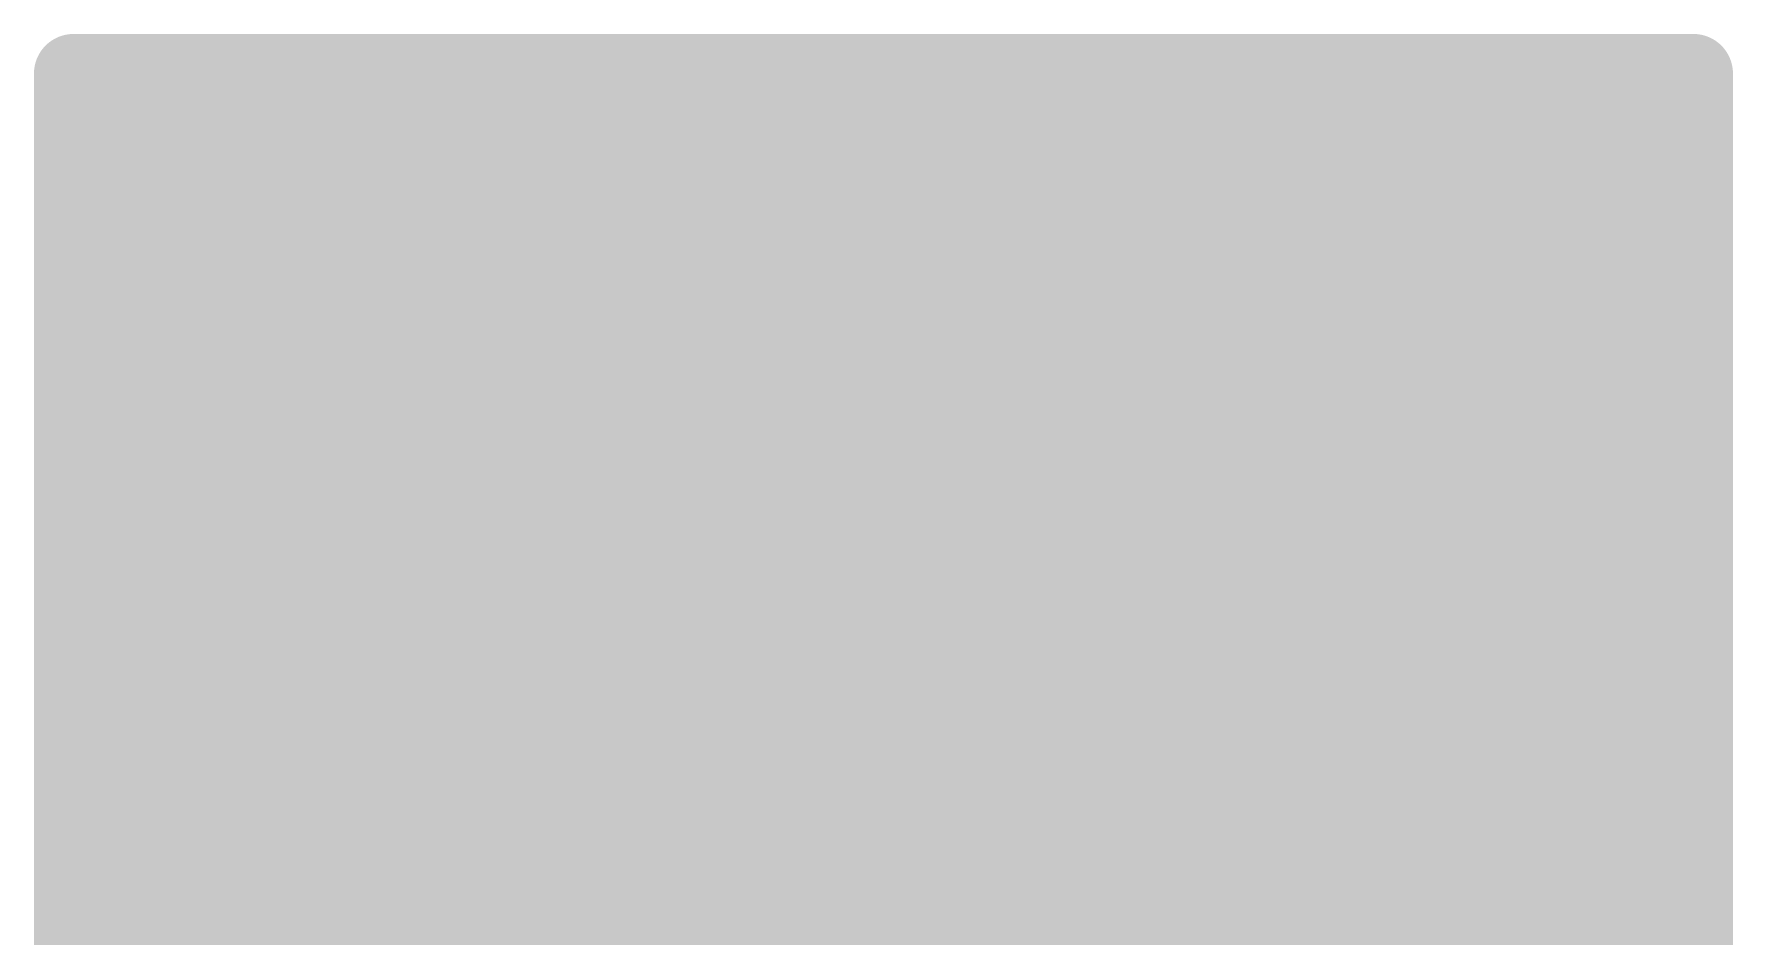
# Model space of a CAD drawing. Extents: x -4 to 157, y -7 to 87.
# Drawn here: x 60.859 to 61.405, y 29.419 to 29.708 of the extents above; entities that cross this region are included whole.
import ezdxf

# ---------------------------------------------------------------- set-up
doc = ezdxf.new("R2010")
doc.units = 0
doc.layers.add('2D_LINE_126', color=255, linetype='CONTINUOUS')

# ---------------------------------------------------------------- blocks, each defined once
blk = doc.blocks.new('SMOOTH_0$0254')
at = {"const_width": 0.0127}
blk.add_lwpolyline([(-0.00635, 0, 1), (0.00635, 0, 1)], format="xyb", close=True, dxfattribs=at)
blk = doc.blocks.new('DRAWING_207')
at = {"layer": '2D_LINE_126', "const_width": 0.0254}
for points in [[(-1.45572, 3.43136), (-1.45572, 1.87166)], [(-0.93582, 3.43136), (-1.45572, 3.43136)], [(-1.45572, 3.43014), (-1.45449, 3.43136)], [(-1.45572, 3.42875), (-1.4531, 3.43136)], [(-1.45572, 3.42736), (-1.45172, 3.43136)], [(-1.45572, 3.42597), (-1.45033, 3.43136)], [(-1.45572, 3.42458), (-1.44894, 3.43136)], [(-1.45572, 3.42319), (-1.44755, 3.43136)], [(-1.45572, 3.4218), (-1.44616, 3.43136)], [(-1.45572, 3.42041), (-1.44477, 3.43136)], [(-1.45572, 3.41902), (-1.44338, 3.43136)], [(-1.45572, 3.41763), (-1.44199, 3.43136)], [(-1.45572, 3.41624), (-1.4406, 3.43136)], [(-1.45572, 3.41485), (-1.43921, 3.43136)], [(-1.45572, 3.41346), (-1.43782, 3.43136)], [(-1.45572, 3.41207), (-1.43643, 3.43136)], [(-1.45572, 3.41068), (-1.43504, 3.43136)], [(-1.45572, 3.4093), (-1.43365, 3.43136)], [(-1.45572, 3.4079), (-1.43226, 3.43136)], [(-1.45572, 3.40652), (-1.43087, 3.43136)], [(-1.45572, 3.40513), (-1.42948, 3.43136)], [(-1.45572, 3.40374), (-1.42809, 3.43136)], [(-1.45572, 3.40235), (-1.42671, 3.43136)], [(-1.45572, 3.40096), (-1.42532, 3.43136)], [(-1.45572, 3.39957), (-1.42393, 3.43136)], [(-1.45572, 3.39818), (-1.42254, 3.43136)], [(-1.45572, 3.39679), (-1.42115, 3.43136)], [(-1.45572, 3.3954), (-1.41976, 3.43136)], [(-1.45572, 3.39401), (-1.41837, 3.43136)], [(-1.45572, 3.39262), (-1.41698, 3.43136)], [(-1.45572, 3.39123), (-1.41559, 3.43136)], [(-1.45572, 3.38984), (-1.4142, 3.43136)], [(-1.45572, 3.38845), (-1.41281, 3.43136)], [(-1.45572, 3.38706), (-1.41142, 3.43136)], [(-1.45572, 3.38567), (-1.41003, 3.43136)], [(-1.45572, 3.38428), (-1.40864, 3.43136)], [(-1.45572, 3.3829), (-1.40725, 3.43136)], [(-1.45572, 3.38151), (-1.40586, 3.43136)], [(-1.45572, 3.38012), (-1.40447, 3.43136)], [(-1.45572, 3.37873), (-1.40309, 3.43136)], [(-1.45572, 3.37734), (-1.40169, 3.43136)], [(-1.45572, 3.37595), (-1.40031, 3.43136)], [(-1.45572, 3.37456), (-1.39892, 3.43136)], [(-1.45572, 3.37317), (-1.39753, 3.43136)], [(-1.45572, 3.37178), (-1.39614, 3.43136)], [(-1.45572, 3.37039), (-1.39475, 3.43136)], [(-1.45572, 3.369), (-1.39336, 3.43136)], [(-1.45572, 3.36761), (-1.39197, 3.43136)], [(-1.45572, 3.36622), (-1.39058, 3.43136)], [(-1.45572, 3.36483), (-1.38919, 3.43136)], [(-1.45572, 3.36344), (-1.3878, 3.43136)], [(-1.45572, 3.36205), (-1.38641, 3.43136)], [(-1.45572, 3.36066), (-1.38502, 3.43136)], [(-1.45572, 3.35927), (-1.38363, 3.43136)], [(-1.45572, 3.35789), (-1.38224, 3.43136)], [(-1.45572, 3.3565), (-1.38085, 3.43136)], [(-1.45572, 3.35511), (-1.37946, 3.43136)], [(-1.45572, 3.35372), (-1.37807, 3.43136)], [(-1.45572, 3.35233), (-1.37668, 3.43136)], [(-1.45572, 3.35094), (-1.37529, 3.43136)], [(-1.45572, 3.34955), (-1.37391, 3.43136)], [(-1.45572, 3.34816), (-1.37252, 3.43136)], [(-1.45572, 3.34677), (-1.37113, 3.43136)], [(-1.45572, 3.34538), (-1.36974, 3.43136)], [(-1.45572, 3.34399), (-1.36835, 3.43136)], [(-1.45572, 3.3426), (-1.36696, 3.43136)], [(-1.45572, 3.34121), (-1.36557, 3.43136)], [(-1.45572, 3.33982), (-1.36418, 3.43136)], [(-1.45572, 3.33843), (-1.36279, 3.43136)], [(-1.45572, 3.33704), (-1.3614, 3.43136)], [(-1.45572, 3.33565), (-1.36001, 3.43136)], [(-1.45572, 3.33426), (-1.35862, 3.43136)], [(-1.45572, 3.33287), (-1.35723, 3.43136)], [(-1.45572, 3.33148), (-1.35584, 3.43136)], [(-1.45572, 3.3301), (-1.35445, 3.43136)], [(-1.45572, 3.32871), (-1.35306, 3.43136)], [(-1.45572, 3.32732), (-1.35167, 3.43136)], [(-1.45572, 3.32593), (-1.35028, 3.43136)], [(-1.45572, 3.32454), (-1.3489, 3.43136)], [(-1.45572, 3.32315), (-1.34751, 3.43136)], [(-1.45572, 3.32176), (-1.34612, 3.43136)], [(-1.45572, 3.32037), (-1.34473, 3.43136)], [(-1.45572, 3.31898), (-1.34334, 3.43136)], [(-1.45572, 3.31759), (-1.34195, 3.43136)], [(-1.45572, 3.3162), (-1.34056, 3.43136)], [(-1.45572, 3.31481), (-1.33917, 3.43136)], [(-1.45572, 3.31342), (-1.33778, 3.43136)], [(-1.45572, 3.31203), (-1.33639, 3.43136)], [(-1.45572, 3.31064), (-1.335, 3.43136)], [(-1.45572, 3.30925), (-1.33361, 3.43136)], [(-1.45572, 3.30786), (-1.33222, 3.43136)], [(-1.45572, 3.30647), (-1.33083, 3.43136)], [(-1.45572, 3.30509), (-1.32944, 3.43136)], [(-1.45572, 3.3037), (-1.32805, 3.43136)], [(-1.45572, 3.30231), (-1.32666, 3.43136)], [(-1.45572, 3.30092), (-1.32527, 3.43136)], [(-1.45572, 3.29953), (-1.32389, 3.43136)], [(-1.45572, 3.29814), (-1.32249, 3.43136)], [(-1.45572, 3.29675), (-1.32111, 3.43136)], [(-1.45572, 3.29536), (-1.31972, 3.43136)], [(-1.45572, 3.29397), (-1.31833, 3.43136)], [(-1.45572, 3.29258), (-1.31694, 3.43136)], [(-1.45572, 3.29119), (-1.31555, 3.43136)], [(-1.45572, 3.2898), (-1.31416, 3.43136)], [(-1.45572, 3.28841), (-1.31277, 3.43136)], [(-1.45572, 3.28702), (-1.31138, 3.43136)], [(-1.45572, 3.28563), (-1.30999, 3.43136)], [(-1.45572, 3.28424), (-1.3086, 3.43136)], [(-1.45572, 3.28285), (-1.30721, 3.43136)], [(-1.45572, 3.28146), (-1.30582, 3.43136)], [(-1.45572, 3.28007), (-1.30443, 3.43136)], [(-1.45572, 3.27869), (-1.30304, 3.43136)], [(-1.45572, 3.2773), (-1.30165, 3.43136)], [(-1.45572, 3.27591), (-1.30026, 3.43136)], [(-1.45572, 3.27452), (-1.29887, 3.43136)], [(-1.45572, 3.27313), (-1.29748, 3.43136)], [(-1.45572, 3.27174), (-1.2961, 3.43136)], [(-1.45572, 3.27035), (-1.29471, 3.43136)], [(-1.45572, 3.26896), (-1.29332, 3.43136)], [(-1.45572, 3.26757), (-1.29193, 3.43136)], [(-1.45572, 3.26618), (-1.29054, 3.43136)], [(-1.45572, 3.26479), (-1.28915, 3.43136)], [(-1.45572, 3.2634), (-1.28776, 3.43136)], [(-1.45572, 3.26201), (-1.28637, 3.43136)], [(-1.45572, 3.26062), (-1.28498, 3.43136)], [(-1.45572, 3.25923), (-1.28359, 3.43136)], [(-1.45572, 3.25784), (-1.2822, 3.43136)], [(-1.45572, 3.25645), (-1.28081, 3.43136)], [(-1.45572, 3.25506), (-1.27942, 3.43136)], [(-1.45572, 3.25367), (-1.27803, 3.43136)], [(-1.45572, 3.25228), (-1.27664, 3.43136)], [(-1.45572, 3.2509), (-1.27525, 3.43136)], [(-1.45572, 3.24951), (-1.27386, 3.43136)], [(-1.45572, 3.24812), (-1.27248, 3.43136)], [(-1.45572, 3.24673), (-1.27109, 3.43136)], [(-1.45572, 3.24534), (-1.2697, 3.43136)], [(-1.45572, 3.24395), (-1.26831, 3.43136)], [(-1.45572, 3.24256), (-1.26692, 3.43136)], [(-1.45572, 3.24117), (-1.26553, 3.43136)], [(-1.45572, 3.23978), (-1.26414, 3.43136)], [(-1.45572, 3.23839), (-1.26275, 3.43136)], [(-1.45572, 3.237), (-1.26136, 3.43136)], [(-1.45572, 3.23561), (-1.25997, 3.43136)], [(-1.45572, 3.23422), (-1.25858, 3.43136)], [(-1.45572, 3.23283), (-1.25719, 3.43136)], [(-1.45572, 3.23144), (-1.2558, 3.43136)], [(-1.45572, 3.23005), (-1.25441, 3.43136)], [(-1.45572, 3.22866), (-1.25302, 3.43136)], [(-1.45572, 3.22728), (-1.25163, 3.43136)], [(-1.45572, 3.22589), (-1.25024, 3.43136)], [(-1.45572, 3.2245), (-1.24885, 3.43136)], [(-1.45572, 3.22311), (-1.24746, 3.43136)], [(-1.45572, 3.22172), (-1.24607, 3.43136)], [(-1.45572, 3.22033), (-1.24469, 3.43136)], [(-1.45572, 3.21894), (-1.2433, 3.43136)], [(-1.45572, 3.21755), (-1.24191, 3.43136)], [(-1.45572, 3.21616), (-1.24052, 3.43136)], [(-1.45572, 3.21477), (-1.23913, 3.43136)], [(-1.45572, 3.21338), (-1.23774, 3.43136)], [(-1.45572, 3.21199), (-1.23635, 3.43136)], [(-1.45572, 3.2106), (-1.23496, 3.43136)], [(-1.45572, 3.20921), (-1.23357, 3.43136)], [(-1.45572, 3.20782), (-1.23218, 3.43136)], [(-1.45572, 3.20643), (-1.23079, 3.43136)], [(-1.45572, 3.20504), (-1.2294, 3.43136)], [(-1.45572, 3.20365), (-1.22801, 3.43136)], [(-1.45572, 3.20227), (-1.22662, 3.43136)], [(-1.45572, 3.20087), (-1.22523, 3.43136)], [(-1.45572, 3.19949), (-1.22384, 3.43136)], [(-1.45572, 3.1981), (-1.22245, 3.43136)], [(-1.45572, 3.19671), (-1.22106, 3.43136)], [(-1.45572, 3.19532), (-1.21967, 3.43136)], [(-1.45572, 3.19393), (-1.21829, 3.43136)], [(-1.45572, 3.19254), (-1.2169, 3.43136)], [(-1.45572, 3.19115), (-1.21551, 3.43136)], [(-1.45572, 3.18976), (-1.21412, 3.43136)], [(-1.45572, 3.18837), (-1.21273, 3.43136)], [(-1.45572, 3.18698), (-1.21134, 3.43136)], [(-1.45572, 3.18559), (-1.20995, 3.43136)], [(-1.45572, 3.1842), (-1.20856, 3.43136)], [(-1.45572, 3.18281), (-1.20717, 3.43136)], [(-1.45572, 3.18142), (-1.20578, 3.43136)], [(-1.45572, 3.18003), (-1.20439, 3.43136)], [(-1.45572, 3.17864), (-1.203, 3.43136)], [(-1.45572, 3.17725), (-1.20161, 3.43136)], [(-1.45572, 3.17586), (-1.20022, 3.43136)], [(-1.45572, 3.17448), (-1.19883, 3.43136)], [(-1.45572, 3.17309), (-1.19744, 3.43136)], [(-1.45572, 3.1717), (-1.19605, 3.43136)], [(-1.45572, 3.17031), (-1.19466, 3.43136)], [(-1.45572, 3.16892), (-1.19328, 3.43136)], [(-1.45572, 3.16753), (-1.19189, 3.43136)], [(-1.45572, 3.16614), (-1.1905, 3.43136)], [(-1.45572, 3.16475), (-1.18911, 3.43136)], [(-1.45572, 3.16336), (-1.18772, 3.43136)], [(-1.45572, 3.16197), (-1.18633, 3.43136)], [(-1.45572, 3.16058), (-1.18494, 3.43136)], [(-1.45572, 3.15919), (-1.18355, 3.43136)], [(-1.45572, 3.1578), (-1.18216, 3.43136)], [(-1.45572, 3.15641), (-1.18077, 3.43136)], [(-1.45572, 3.15502), (-1.17938, 3.43136)], [(-1.45572, 3.15363), (-1.17799, 3.43136)], [(-1.45572, 3.15224), (-1.1766, 3.43136)], [(-1.45572, 3.15085), (-1.17521, 3.43136)], [(-1.45572, 3.14947), (-1.17382, 3.43136)], [(-1.45572, 3.14808), (-1.17243, 3.43136)], [(-1.45572, 3.14669), (-1.17104, 3.43136)], [(-1.45572, 3.1453), (-1.16965, 3.43136)], [(-1.45572, 3.14391), (-1.16826, 3.43136)], [(-1.45572, 3.14252), (-1.16687, 3.43136)], [(-1.45572, 3.14113), (-1.16549, 3.43136)], [(-1.45572, 3.13974), (-1.1641, 3.43136)], [(-1.45572, 3.13835), (-1.16271, 3.43136)], [(-1.45572, 3.13696), (-1.16132, 3.43136)], [(-1.45572, 3.13557), (-1.15993, 3.43136)], [(-1.45572, 3.13418), (-1.15854, 3.43136)], [(-1.45572, 3.13279), (-1.15715, 3.43136)], [(-1.45572, 3.1314), (-1.15576, 3.43136)], [(-1.45572, 3.13001), (-1.15437, 3.43136)], [(-1.45572, 3.12862), (-1.15298, 3.43136)], [(-1.45572, 3.12723), (-1.15159, 3.43136)], [(-1.45572, 3.12584), (-1.1502, 3.43136)], [(-1.45572, 3.12445), (-1.14881, 3.43136)], [(-1.45572, 3.12307), (-1.14742, 3.43136)], [(-1.45572, 3.12167), (-1.14603, 3.43136)], [(-1.45572, 3.12029), (-1.14464, 3.43136)], [(-1.45572, 3.1189), (-1.14325, 3.43136)], [(-1.45572, 3.11751), (-1.14186, 3.43136)], [(-1.45572, 3.11612), (-1.14048, 3.43136)], [(-1.45572, 3.11473), (-1.13909, 3.43136)], [(-1.45572, 3.11334), (-1.1377, 3.43136)], [(-1.45572, 3.11195), (-1.13631, 3.43136)], [(-1.45572, 3.11056), (-1.13492, 3.43136)], [(-1.45572, 3.10917), (-1.13353, 3.43136)], [(-1.45572, 3.10778), (-1.13214, 3.43136)], [(-1.45572, 3.10639), (-1.13075, 3.43136)], [(-1.45572, 3.105), (-1.12936, 3.43136)], [(-1.45572, 3.10361), (-1.12797, 3.43136)], [(-1.45572, 3.10222), (-1.12658, 3.43136)], [(-1.45572, 3.10083), (-1.12519, 3.43136)], [(-1.45572, 3.09944), (-1.1238, 3.43136)], [(-1.45572, 3.09805), (-1.12241, 3.43136)], [(-1.45572, 3.09667), (-1.12102, 3.43136)], [(-1.45572, 3.09528), (-1.11963, 3.43136)], [(-1.45572, 3.09389), (-1.11824, 3.43136)], [(-1.45572, 3.0925), (-1.11686, 3.43136)], [(-1.45572, 3.09111), (-1.11547, 3.43136)], [(-1.45572, 3.08972), (-1.11408, 3.43136)], [(-1.45572, 3.08833), (-1.11269, 3.43136)], [(-1.45572, 3.08694), (-1.1113, 3.43136)], [(-1.45572, 3.08555), (-1.10991, 3.43136)], [(-1.45572, 3.08416), (-1.10852, 3.43136)], [(-1.45572, 3.08277), (-1.10713, 3.43136)], [(-1.45572, 3.08138), (-1.10574, 3.43136)], [(-1.45572, 3.07999), (-1.10435, 3.43136)], [(-1.45572, 3.0786), (-1.10296, 3.43136)], [(-1.45572, 3.07721), (-1.10157, 3.43136)], [(-1.45572, 3.07582), (-1.10018, 3.43136)], [(-1.45572, 3.07443), (-1.09879, 3.43136)], [(-1.45572, 3.07304), (-1.0974, 3.43136)], [(-1.45572, 3.07166), (-1.09601, 3.43136)], [(-1.45572, 3.07027), (-1.09462, 3.43136)], [(-1.45572, 3.06888), (-1.09323, 3.43136)], [(-1.45572, 3.06749), (-1.09184, 3.43136)], [(-1.45572, 3.0661), (-1.09045, 3.43136)], [(-1.45572, 3.06471), (-1.08907, 3.43136)], [(-1.45572, 3.06332), (-1.08768, 3.43136)], [(-1.45572, 3.06193), (-1.08629, 3.43136)], [(-1.45572, 3.06054), (-1.0849, 3.43136)], [(-1.45572, 3.05915), (-1.08351, 3.43136)], [(-1.45572, 3.05776), (-1.08212, 3.43136)], [(-1.45572, 3.05637), (-1.08073, 3.43136)], [(-1.45572, 3.05498), (-1.07934, 3.43136)], [(-1.45572, 3.05359), (-1.07795, 3.43136)], [(-1.45572, 3.0522), (-1.07656, 3.43136)], [(-1.45572, 3.05081), (-1.07517, 3.43136)], [(-1.45572, 3.04942), (-1.07378, 3.43136)], [(-1.45572, 3.04803), (-1.07239, 3.43136)], [(-1.45572, 3.04665), (-1.071, 3.43136)], [(-1.45572, 3.04525), (-1.06961, 3.43136)], [(-1.45572, 3.04387), (-1.06822, 3.43136)], [(-1.45572, 3.04248), (-1.06683, 3.43136)], [(-1.45572, 3.04109), (-1.06544, 3.43136)], [(-1.45572, 3.0397), (-1.06405, 3.43136)], [(-1.45572, 3.03831), (-1.06267, 3.43136)], [(-1.45572, 3.03692), (-1.06128, 3.43136)], [(-1.45572, 3.03553), (-1.05989, 3.43136)], [(-1.45572, 3.03414), (-1.0585, 3.43136)], [(-1.45572, 3.03275), (-1.05711, 3.43136)], [(-1.45572, 3.03136), (-1.05572, 3.43136)], [(-1.45572, 3.02997), (-1.05433, 3.43136)], [(-1.45572, 3.02858), (-1.05294, 3.43136)], [(-1.45572, 3.02719), (-1.05155, 3.43136)], [(-1.45572, 3.0258), (-1.05016, 3.43136)], [(-1.45572, 3.02441), (-1.04877, 3.43136)], [(-1.45572, 3.02302), (-1.04738, 3.43136)], [(-1.45572, 3.02163), (-1.04599, 3.43136)], [(-1.45572, 3.02024), (-1.0446, 3.43136)], [(-1.45572, 3.01886), (-1.04321, 3.43136)], [(-1.45572, 3.01747), (-1.04182, 3.43136)], [(-1.45572, 3.01608), (-1.04043, 3.43136)], [(-1.45572, 3.01469), (-1.03904, 3.43136)], [(-1.45572, 3.0133), (-1.03766, 3.43136)], [(-1.45572, 3.01191), (-1.03627, 3.43136)], [(-1.45572, 3.01052), (-1.03488, 3.43136)], [(-1.45572, 3.00913), (-1.03349, 3.43136)], [(-1.45572, 3.00774), (-1.0321, 3.43136)], [(-1.45572, 3.00635), (-1.03071, 3.43136)], [(-1.45572, 3.00496), (-1.02932, 3.43136)], [(-1.45572, 3.00357), (-1.02793, 3.43136)], [(-1.45572, 3.00218), (-1.02654, 3.43136)], [(-1.45572, 3.00079), (-1.02515, 3.43136)], [(-1.45572, 2.9994), (-1.02376, 3.43136)], [(-1.45572, 2.99801), (-1.02237, 3.43136)], [(-1.45572, 2.99662), (-1.02098, 3.43136)], [(-1.45572, 2.99523), (-1.01959, 3.43136)], [(-1.45572, 2.99385), (-1.0182, 3.43136)], [(-1.45572, 2.99246), (-1.01681, 3.43136)], [(-1.45572, 2.99107), (-1.01542, 3.43136)], [(-1.45572, 2.98968), (-1.01403, 3.43136)], [(-1.45572, 2.98829), (-1.01264, 3.43136)], [(-1.45572, 2.9869), (-1.01125, 3.43136)], [(-1.45572, 2.98551), (-1.00987, 3.43136)], [(-1.45572, 2.98412), (-1.00848, 3.43136)], [(-1.45572, 2.98273), (-1.00709, 3.43136)], [(-1.45572, 2.98134), (-1.0057, 3.43136)], [(-1.45572, 2.97995), (-1.00431, 3.43136)], [(-1.45572, 2.97856), (-1.00292, 3.43136)], [(-1.45572, 2.97717), (-1.00153, 3.43136)], [(-1.45572, 2.97578), (-1.00014, 3.43136)], [(-1.45572, 2.97439), (-0.99875, 3.43136)], [(-1.45572, 2.973), (-0.99736, 3.43136)], [(-1.45572, 2.97161), (-0.99597, 3.43136)], [(-1.45572, 2.97022), (-0.99458, 3.43136)], [(-1.45572, 2.96883), (-0.99319, 3.43136)], [(-1.45572, 2.96745), (-0.9918, 3.43136)], [(-1.45572, 2.96605), (-0.99041, 3.43136)], [(-1.45572, 2.96467), (-0.98902, 3.43136)], [(-1.45572, 2.96328), (-0.98763, 3.43136)], [(-1.45572, 2.96189), (-0.98625, 3.43136)], [(-1.45572, 2.9605), (-0.98486, 3.43136)], [(-1.45572, 2.95911), (-0.98347, 3.43136)], [(-1.45572, 2.95772), (-0.98208, 3.43136)], [(-1.45572, 2.95633), (-0.98069, 3.43136)], [(-1.45572, 2.95494), (-0.9793, 3.43136)], [(-1.45572, 2.95355), (-0.97791, 3.43136)], [(-1.45572, 2.95216), (-0.97652, 3.43136)], [(-1.45572, 2.95077), (-0.97513, 3.43136)], [(-1.45572, 2.94938), (-0.97374, 3.43136)], [(-1.45572, 2.94799), (-0.97235, 3.43136)], [(-1.45572, 2.9466), (-0.97096, 3.43136)], [(-1.45572, 2.94521), (-0.96957, 3.43136)], [(-1.45572, 2.94382), (-0.96818, 3.43136)], [(-1.45572, 2.94243), (-0.96679, 3.43136)], [(-1.45572, 2.94105), (-0.9654, 3.43136)], [(-1.45572, 2.93966), (-0.96401, 3.43136)], [(-1.45572, 2.93827), (-0.96262, 3.43136)], [(-1.45572, 2.93688), (-0.96124, 3.43136)], [(-1.45572, 2.93549), (-0.95984, 3.43136)], [(-1.45572, 2.9341), (-0.95846, 3.43136)], [(-1.45572, 2.93271), (-0.95707, 3.43136)], [(-1.45572, 2.93132), (-0.95568, 3.43136)], [(-1.45572, 2.92993), (-0.95429, 3.43136)], [(-1.45572, 2.92854), (-0.9529, 3.43136)], [(-1.45572, 2.92715), (-0.95151, 3.43136)], [(-1.45572, 2.92576), (-0.95012, 3.43136)], [(-1.45572, 2.92437), (-0.94873, 3.43136)], [(-1.45572, 2.92298), (-0.94734, 3.43136)], [(-1.45572, 2.92159), (-0.94595, 3.43136)], [(-1.45572, 2.9202), (-0.94456, 3.43136)], [(-1.45572, 2.91881), (-0.94317, 3.43136)], [(-1.45572, 2.91742), (-0.94178, 3.43136)], [(-1.45572, 2.91604), (-0.94039, 3.43136)], [(-1.45572, 2.91465), (-0.939, 3.43136)], [(-1.45572, 2.91326), (-0.93761, 3.43136)], [(-1.45572, 2.91187), (-0.93622, 3.43136)], [(-1.45572, 2.91048), (-0.93582, 3.43038)], [(-1.45572, 2.90909), (-0.93582, 3.42899)], [(-0.93582, 1.87166), (-0.93582, 3.43136)], [(-1.45572, 2.9077), (-0.93582, 3.4276)], [(-1.45572, 2.90631), (-0.93582, 3.42621)], [(-1.45572, 2.90492), (-0.93582, 3.42482)], [(-1.45572, 2.90353), (-0.93582, 3.42343)], [(-1.45572, 2.90214), (-0.93582, 3.42204)], [(-1.45572, 2.90075), (-0.93582, 3.42065)], [(-1.45572, 2.89936), (-0.93582, 3.41927)], [(-1.45572, 2.89797), (-0.93582, 3.41788)], [(-1.45572, 2.89658), (-0.93582, 3.41649)], [(-1.45572, 2.89519), (-0.93582, 3.4151)], [(-1.45572, 2.8938), (-0.93582, 3.41371)], [(-1.45572, 2.89241), (-0.93582, 3.41232)], [(-1.45572, 2.89103), (-0.93582, 3.41093)], [(-1.45572, 2.88963), (-0.93582, 3.40954)], [(-1.45572, 2.88825), (-0.93582, 3.40815)], [(-1.45572, 2.88686), (-0.93582, 3.40676)], [(-1.45572, 2.88547), (-0.93582, 3.40537)], [(-1.45572, 2.88408), (-0.93582, 3.40398)], [(-1.45572, 2.88269), (-0.93582, 3.40259)], [(-1.45572, 2.8813), (-0.93582, 3.4012)], [(-1.45572, 2.87991), (-0.93582, 3.39981)], [(-1.45572, 2.87852), (-0.93582, 3.39842)], [(-1.45572, 2.87713), (-0.93582, 3.39703)], [(-1.45572, 2.87574), (-0.93582, 3.39564)], [(-1.45572, 2.87435), (-0.93582, 3.39425)], [(-1.45572, 2.87296), (-0.93582, 3.39287)], [(-1.45572, 2.87157), (-0.93582, 3.39148)], [(-1.45572, 2.87018), (-0.93582, 3.39009)], [(-1.45572, 2.86879), (-0.93582, 3.3887)], [(-1.45572, 2.8674), (-0.93582, 3.38731)], [(-1.45572, 2.86601), (-0.93582, 3.38592)], [(-1.45572, 2.86462), (-0.93582, 3.38453)], [(-1.45572, 2.86324), (-0.93582, 3.38314)], [(-1.45572, 2.86185), (-0.93582, 3.38175)], [(-1.45572, 2.86046), (-0.93582, 3.38036)], [(-1.45572, 2.85907), (-0.93582, 3.37897)], [(-1.45572, 2.85768), (-0.93582, 3.37758)], [(-1.45572, 2.85629), (-0.93582, 3.37619)], [(-1.45572, 2.8549), (-0.93582, 3.3748)], [(-1.45572, 2.85351), (-0.93582, 3.37341)], [(-1.45572, 2.85212), (-0.93582, 3.37202)], [(-1.45572, 2.85073), (-0.93582, 3.37063)], [(-1.45572, 2.84934), (-0.93582, 3.36924)], [(-1.45572, 2.84795), (-0.93582, 3.36785)], [(-1.45572, 2.84656), (-0.93582, 3.36647)], [(-1.45572, 2.84517), (-0.93582, 3.36508)], [(-1.45572, 2.84378), (-0.93582, 3.36369)], [(-1.45572, 2.84239), (-0.93582, 3.3623)], [(-1.45572, 2.841), (-0.93582, 3.36091)], [(-1.45572, 2.83961), (-0.93582, 3.35952)], [(-1.45572, 2.83823), (-0.93582, 3.35813)], [(-1.45572, 2.83684), (-0.93582, 3.35674)], [(-1.45572, 2.83545), (-0.93582, 3.35535)], [(-1.45572, 2.83406), (-0.93582, 3.35396)], [(-1.45572, 2.83267), (-0.93582, 3.35257)], [(-1.45572, 2.83128), (-0.93582, 3.35118)], [(-1.45572, 2.82989), (-0.93582, 3.34979)], [(-1.45572, 2.8285), (-0.93582, 3.3484)], [(-1.45572, 2.82711), (-0.93582, 3.34701)], [(-1.45572, 2.82572), (-0.93582, 3.34562)], [(-1.45572, 2.82433), (-0.93582, 3.34423)], [(-1.45572, 2.82294), (-0.93582, 3.34284)], [(-1.45572, 2.82155), (-0.93582, 3.34146)], [(-1.45572, 2.82016), (-0.93582, 3.34007)], [(-1.45572, 2.81877), (-0.93582, 3.33868)], [(-1.45572, 2.81738), (-0.93582, 3.33729)], [(-1.45572, 2.81599), (-0.93582, 3.3359)], [(-1.45572, 2.8146), (-0.93582, 3.33451)], [(-1.45572, 2.81321), (-0.93582, 3.33312)], [(-1.45572, 2.81183), (-0.93582, 3.33173)], [(-1.45572, 2.81044), (-0.93582, 3.33034)], [(-1.45572, 2.80905), (-0.93582, 3.32895)], [(-1.45572, 2.80766), (-0.93582, 3.32756)], [(-1.45572, 2.80627), (-0.93582, 3.32617)], [(-1.45572, 2.80488), (-0.93582, 3.32478)], [(-1.45572, 2.80349), (-0.93582, 3.32339)], [(-1.45572, 2.8021), (-0.93582, 3.322)], [(-1.45572, 2.80071), (-0.93582, 3.32061)], [(-1.45572, 2.79932), (-0.93582, 3.31922)], [(-1.45572, 2.79793), (-0.93582, 3.31783)], [(-1.45572, 2.79654), (-0.93582, 3.31644)], [(-1.45572, 2.79515), (-0.93582, 3.31505)], [(-1.45572, 2.79376), (-0.93582, 3.31367)], [(-1.45572, 2.79237), (-0.93582, 3.31228)], [(-1.45572, 2.79098), (-0.93582, 3.31089)], [(-1.45572, 2.78959), (-0.93582, 3.3095)], [(-1.45572, 2.7882), (-0.93582, 3.30811)], [(-1.45572, 2.78681), (-0.93582, 3.30672)], [(-1.45572, 2.78543), (-0.93582, 3.30533)], [(-1.45572, 2.78404), (-0.93582, 3.30394)], [(-1.45572, 2.78265), (-0.93582, 3.30255)], [(-1.45572, 2.78126), (-0.93582, 3.30116)], [(-1.45572, 2.77987), (-0.93582, 3.29977)], [(-1.45572, 2.77848), (-0.93582, 3.29838)], [(-1.45572, 2.77709), (-0.93582, 3.29699)], [(-1.45572, 2.7757), (-0.93582, 3.2956)], [(-1.45572, 2.77431), (-0.93582, 3.29421)], [(-1.45572, 2.77292), (-0.93582, 3.29282)], [(-1.45572, 2.77153), (-0.93582, 3.29143)], [(-1.45572, 2.77014), (-0.93582, 3.29004)], [(-1.45572, 2.76875), (-0.93582, 3.28866)], [(-1.45572, 2.76736), (-0.93582, 3.28727)], [(-1.45572, 2.76597), (-0.93582, 3.28588)], [(-1.45572, 2.76458), (-0.93582, 3.28449)], [(-1.45572, 2.76319), (-0.93582, 3.2831)], [(-1.45572, 2.7618), (-0.93582, 3.28171)], [(-1.45572, 2.76042), (-0.93582, 3.28032)], [(-1.45572, 2.75903), (-0.93582, 3.27893)], [(-1.45572, 2.75764), (-0.93582, 3.27754)], [(-1.45572, 2.75625), (-0.93582, 3.27615)], [(-1.45572, 2.75486), (-0.93582, 3.27476)], [(-1.45572, 2.75347), (-0.93582, 3.27337)], [(-1.45572, 2.75208), (-0.93582, 3.27198)], [(-1.45572, 2.75069), (-0.93582, 3.27059)], [(-1.45572, 2.7493), (-0.93582, 3.2692)], [(-1.45572, 2.74791), (-0.93582, 3.26781)], [(-1.45572, 2.74652), (-0.93582, 3.26642)], [(-1.45572, 2.74513), (-0.93582, 3.26504)], [(-1.45572, 2.74374), (-0.93582, 3.26364)], [(-1.45572, 2.74235), (-0.93582, 3.26226)], [(-1.45572, 2.74096), (-0.93582, 3.26087)], [(-1.45572, 2.73957), (-0.93582, 3.25948)], [(-1.45572, 2.73818), (-0.93582, 3.25809)], [(-1.45572, 2.73679), (-0.93582, 3.2567)], [(-1.45572, 2.7354), (-0.93582, 3.25531)], [(-1.45572, 2.73401), (-0.93582, 3.25392)], [(-1.45572, 2.73263), (-0.93582, 3.25253)], [(-1.45572, 2.73124), (-0.93582, 3.25114)], [(-1.45572, 2.72985), (-0.93582, 3.24975)], [(-1.45572, 2.72846), (-0.93582, 3.24836)], [(-1.45572, 2.72707), (-0.93582, 3.24697)], [(-1.45572, 2.72568), (-0.93582, 3.24558)], [(-1.45572, 2.72429), (-0.93582, 3.24419)], [(-1.45572, 2.7229), (-0.93582, 3.2428)], [(-1.45572, 2.72151), (-0.93582, 3.24141)], [(-1.45572, 2.72012), (-0.93582, 3.24002)], [(-1.45572, 2.71873), (-0.93582, 3.23863)], [(-1.45572, 2.71734), (-0.93582, 3.23724)], [(-1.45572, 2.71595), (-0.93582, 3.23586)], [(-1.45572, 2.71456), (-0.93582, 3.23447)], [(-1.45572, 2.71317), (-0.93582, 3.23308)], [(-1.45572, 2.71178), (-0.93582, 3.23169)], [(-1.45572, 2.71039), (-0.93582, 3.2303)], [(-1.45572, 2.709), (-0.93582, 3.22891)], [(-1.45572, 2.70762), (-0.93582, 3.22752)], [(-1.45572, 2.70623), (-0.93582, 3.22613)], [(-1.45572, 2.70484), (-0.93582, 3.22474)], [(-1.45572, 2.70345), (-0.93582, 3.22335)], [(-1.45572, 2.70206), (-0.93582, 3.22196)], [(-1.45572, 2.70067), (-0.93582, 3.22057)], [(-1.45572, 2.69928), (-0.93582, 3.21918)], [(-1.45572, 2.69789), (-0.93582, 3.21779)], [(-1.45572, 2.6965), (-0.93582, 3.2164)], [(-1.45572, 2.69511), (-0.93582, 3.21501)], [(-1.45572, 2.69372), (-0.93582, 3.21362)], [(-1.45572, 2.69233), (-0.93582, 3.21223)], [(-1.45572, 2.69094), (-0.93582, 3.21085)], [(-1.45572, 2.68955), (-0.93582, 3.20946)], [(-1.45572, 2.68816), (-0.93582, 3.20807)], [(-1.45572, 2.68677), (-0.93582, 3.20668)], [(-1.45572, 2.68538), (-0.93582, 3.20529)], [(-1.45572, 2.68399), (-0.93582, 3.2039)], [(-1.45572, 2.6826), (-0.93582, 3.20251)], [(-1.45572, 2.68122), (-0.93582, 3.20112)], [(-1.45572, 2.67983), (-0.93582, 3.19973)], [(-1.45572, 2.67844), (-0.93582, 3.19834)], [(-1.45572, 2.67705), (-0.93582, 3.19695)], [(-1.45572, 2.67566), (-0.93582, 3.19556)], [(-1.45572, 2.67427), (-0.93582, 3.19417)], [(-1.45572, 2.67288), (-0.93582, 3.19278)], [(-1.45572, 2.67149), (-0.93582, 3.19139)], [(-1.45572, 2.6701), (-0.93582, 3.19)], [(-1.45572, 2.66871), (-0.93582, 3.18861)], [(-1.45572, 2.66732), (-0.93582, 3.18722)], [(-1.45572, 2.66593), (-0.93582, 3.18584)], [(-1.45572, 2.66454), (-0.93582, 3.18444)], [(-1.45572, 2.66315), (-0.93582, 3.18306)], [(-1.45572, 2.66176), (-0.93582, 3.18167)], [(-1.45572, 2.66037), (-0.93582, 3.18028)], [(-1.45572, 2.65898), (-0.93582, 3.17889)], [(-1.45572, 2.65759), (-0.93582, 3.1775)], [(-1.45572, 2.6562), (-0.93582, 3.17611)], [(-1.45572, 2.65482), (-0.93582, 3.17472)], [(-1.45572, 2.65343), (-0.93582, 3.17333)], [(-1.45572, 2.65204), (-0.93582, 3.17194)], [(-1.45572, 2.65065), (-0.93582, 3.17055)], [(-1.45572, 2.64926), (-0.93582, 3.16916)], [(-1.45572, 2.64787), (-0.93582, 3.16777)], [(-1.45572, 2.64648), (-0.93582, 3.16638)], [(-1.45572, 2.64509), (-0.93582, 3.16499)], [(-1.45572, 2.6437), (-0.93582, 3.1636)], [(-1.45572, 2.64231), (-0.93582, 3.16221)], [(-1.45572, 2.64092), (-0.93582, 3.16082)], [(-1.45572, 2.63953), (-0.93582, 3.15943)], [(-1.45572, 2.63814), (-0.93582, 3.15805)], [(-1.45572, 2.63675), (-0.93582, 3.15666)], [(-1.45572, 2.63536), (-0.93582, 3.15527)], [(-1.45572, 2.63397), (-0.93582, 3.15388)], [(-1.45572, 2.63258), (-0.93582, 3.15249)], [(-1.45572, 2.63119), (-0.93582, 3.1511)], [(-1.45572, 2.62981), (-0.93582, 3.14971)], [(-1.45572, 2.62842), (-0.93582, 3.14832)], [(-1.45572, 2.62703), (-0.93582, 3.14693)], [(-1.45572, 2.62564), (-0.93582, 3.14554)], [(-1.45572, 2.62425), (-0.93582, 3.14415)], [(-1.45572, 2.62286), (-0.93582, 3.14276)]]:
    blk.add_lwpolyline(points, dxfattribs=at)
at = {"layer": '2D_LINE_126'}
for p in [(-1.45572, 3.43136), (-1.45572, 3.43136), (-1.45572, 3.43014), (-1.45572, 3.42875), (-1.45449, 3.43136), (-1.4531, 3.43136), (-1.45172, 3.43136), (-1.45033, 3.43136), (-1.44894, 3.43136), (-1.44755, 3.43136), (-1.44616, 3.43136), (-1.44477, 3.43136), (-1.44338, 3.43136), (-1.44199, 3.43136), (-1.4406, 3.43136), (-1.43921, 3.43136), (-1.43782, 3.43136), (-1.43643, 3.43136), (-1.43504, 3.43136), (-1.43365, 3.43136), (-1.43226, 3.43136), (-1.43087, 3.43136), (-1.42948, 3.43136), (-1.42809, 3.43136), (-1.42671, 3.43136), (-1.42532, 3.43136), (-1.42393, 3.43136), (-1.42254, 3.43136), (-1.42115, 3.43136), (-1.41976, 3.43136), (-1.41837, 3.43136), (-1.41698, 3.43136), (-1.41559, 3.43136), (-1.4142, 3.43136), (-1.41281, 3.43136), (-1.41142, 3.43136), (-1.41003, 3.43136), (-1.40864, 3.43136), (-1.40725, 3.43136), (-1.40586, 3.43136), (-1.40447, 3.43136), (-1.40309, 3.43136), (-1.40169, 3.43136), (-1.40031, 3.43136), (-1.39892, 3.43136), (-1.39753, 3.43136), (-1.39614, 3.43136), (-1.39475, 3.43136), (-1.39336, 3.43136), (-1.39197, 3.43136), (-1.39058, 3.43136), (-1.38919, 3.43136), (-1.3878, 3.43136), (-1.38641, 3.43136), (-1.38502, 3.43136), (-1.38363, 3.43136), (-1.38224, 3.43136), (-1.38085, 3.43136), (-1.37946, 3.43136), (-1.37807, 3.43136), (-1.37668, 3.43136), (-1.37529, 3.43136), (-1.37391, 3.43136), (-1.37252, 3.43136), (-1.37113, 3.43136), (-1.36974, 3.43136), (-1.36835, 3.43136), (-1.36696, 3.43136), (-1.36557, 3.43136), (-1.36418, 3.43136), (-1.36279, 3.43136), (-1.3614, 3.43136), (-1.36001, 3.43136), (-1.35862, 3.43136), (-1.35723, 3.43136), (-1.35584, 3.43136), (-1.35445, 3.43136), (-1.35306, 3.43136), (-1.35167, 3.43136), (-1.35028, 3.43136), (-1.3489, 3.43136), (-1.34751, 3.43136), (-1.34612, 3.43136), (-1.34473, 3.43136), (-1.34334, 3.43136), (-1.34195, 3.43136), (-1.34056, 3.43136), (-1.33917, 3.43136), (-1.33778, 3.43136), (-1.33639, 3.43136), (-1.335, 3.43136), (-1.33361, 3.43136), (-1.33222, 3.43136), (-1.33083, 3.43136), (-1.32944, 3.43136), (-1.32805, 3.43136), (-1.32666, 3.43136), (-1.32527, 3.43136), (-1.32389, 3.43136), (-1.32249, 3.43136), (-1.32111, 3.43136), (-1.31972, 3.43136), (-1.31833, 3.43136), (-1.31694, 3.43136), (-1.31555, 3.43136), (-1.31416, 3.43136), (-1.31277, 3.43136), (-1.31138, 3.43136), (-1.30999, 3.43136), (-1.3086, 3.43136), (-1.30721, 3.43136), (-1.30582, 3.43136), (-1.30443, 3.43136), (-1.30304, 3.43136), (-1.30165, 3.43136), (-1.30026, 3.43136), (-1.29887, 3.43136), (-1.29748, 3.43136), (-1.2961, 3.43136), (-1.29471, 3.43136), (-1.29332, 3.43136), (-1.29193, 3.43136), (-1.29054, 3.43136), (-1.28915, 3.43136), (-1.28776, 3.43136), (-1.28637, 3.43136), (-1.28498, 3.43136), (-1.28359, 3.43136), (-1.2822, 3.43136), (-1.28081, 3.43136), (-1.27942, 3.43136), (-1.27803, 3.43136), (-1.27664, 3.43136), (-1.27525, 3.43136), (-1.27386, 3.43136), (-1.27248, 3.43136), (-1.27109, 3.43136), (-1.2697, 3.43136), (-1.26831, 3.43136), (-1.26692, 3.43136), (-1.26553, 3.43136), (-1.26414, 3.43136), (-1.26275, 3.43136), (-1.26136, 3.43136), (-1.25997, 3.43136), (-1.25858, 3.43136), (-1.25719, 3.43136), (-1.2558, 3.43136), (-1.25441, 3.43136), (-1.25302, 3.43136), (-1.25163, 3.43136), (-1.25024, 3.43136), (-1.24885, 3.43136), (-1.24746, 3.43136), (-1.24607, 3.43136), (-1.24469, 3.43136), (-1.2433, 3.43136), (-1.24191, 3.43136), (-1.24052, 3.43136), (-1.23913, 3.43136), (-1.23774, 3.43136), (-1.23635, 3.43136), (-1.23496, 3.43136), (-1.23357, 3.43136), (-1.23218, 3.43136), (-1.23079, 3.43136), (-1.2294, 3.43136), (-1.22801, 3.43136), (-1.22662, 3.43136), (-1.22523, 3.43136), (-1.22384, 3.43136), (-1.22245, 3.43136), (-1.22106, 3.43136), (-1.21967, 3.43136), (-1.21829, 3.43136), (-1.2169, 3.43136), (-1.21551, 3.43136), (-1.21412, 3.43136), (-1.21273, 3.43136), (-1.21134, 3.43136), (-1.20995, 3.43136), (-1.20856, 3.43136), (-1.20717, 3.43136), (-1.20578, 3.43136), (-1.20439, 3.43136), (-1.203, 3.43136), (-1.20161, 3.43136), (-1.20022, 3.43136), (-1.19883, 3.43136), (-1.19744, 3.43136), (-1.19605, 3.43136), (-1.19466, 3.43136), (-1.19328, 3.43136), (-1.19189, 3.43136), (-1.1905, 3.43136), (-1.18911, 3.43136), (-1.18772, 3.43136), (-1.18633, 3.43136), (-1.18494, 3.43136), (-1.18355, 3.43136), (-1.18216, 3.43136), (-1.18077, 3.43136), (-1.17938, 3.43136), (-1.17799, 3.43136), (-1.1766, 3.43136), (-1.17521, 3.43136), (-1.17382, 3.43136), (-1.17243, 3.43136), (-1.17104, 3.43136), (-1.16965, 3.43136), (-1.16826, 3.43136), (-1.16687, 3.43136), (-1.16549, 3.43136), (-1.1641, 3.43136), (-1.16271, 3.43136), (-1.16132, 3.43136), (-1.15993, 3.43136), (-1.15854, 3.43136), (-1.15715, 3.43136), (-1.15576, 3.43136), (-1.15437, 3.43136), (-1.15298, 3.43136), (-1.15159, 3.43136), (-1.1502, 3.43136), (-1.14881, 3.43136), (-1.14742, 3.43136), (-1.14603, 3.43136), (-1.14464, 3.43136), (-1.14325, 3.43136), (-1.14186, 3.43136), (-1.14048, 3.43136), (-1.13909, 3.43136), (-1.1377, 3.43136), (-1.13631, 3.43136), (-1.13492, 3.43136), (-1.13353, 3.43136), (-1.13214, 3.43136), (-1.13075, 3.43136), (-1.12936, 3.43136), (-1.12797, 3.43136), (-1.12658, 3.43136), (-1.12519, 3.43136), (-1.1238, 3.43136), (-1.12241, 3.43136), (-1.12102, 3.43136), (-1.11963, 3.43136), (-1.11824, 3.43136), (-1.11686, 3.43136), (-1.11547, 3.43136), (-1.11408, 3.43136), (-1.11269, 3.43136), (-1.1113, 3.43136), (-1.10991, 3.43136), (-1.10852, 3.43136), (-1.10713, 3.43136), (-1.10574, 3.43136), (-1.10435, 3.43136), (-1.10296, 3.43136), (-1.10157, 3.43136), (-1.10018, 3.43136), (-1.09879, 3.43136), (-1.0974, 3.43136), (-1.09601, 3.43136), (-1.09462, 3.43136), (-1.09323, 3.43136), (-1.09184, 3.43136), (-1.09045, 3.43136), (-1.08907, 3.43136), (-1.08768, 3.43136), (-1.08629, 3.43136), (-1.0849, 3.43136), (-1.08351, 3.43136), (-1.08212, 3.43136), (-1.08073, 3.43136), (-1.07934, 3.43136), (-1.07795, 3.43136), (-1.07656, 3.43136), (-1.07517, 3.43136), (-1.07378, 3.43136), (-1.07239, 3.43136), (-1.071, 3.43136), (-1.06961, 3.43136), (-1.06822, 3.43136), (-1.06683, 3.43136), (-1.06544, 3.43136), (-1.06405, 3.43136), (-1.06267, 3.43136), (-1.06128, 3.43136), (-1.05989, 3.43136), (-1.0585, 3.43136), (-1.05711, 3.43136), (-1.05572, 3.43136), (-1.05433, 3.43136), (-1.05294, 3.43136), (-1.05155, 3.43136), (-1.05016, 3.43136), (-1.04877, 3.43136), (-1.04738, 3.43136), (-1.04599, 3.43136), (-1.0446, 3.43136), (-1.04321, 3.43136), (-1.04182, 3.43136), (-1.04043, 3.43136), (-1.03904, 3.43136), (-1.03766, 3.43136), (-1.03627, 3.43136), (-1.03488, 3.43136), (-1.03349, 3.43136), (-1.0321, 3.43136), (-1.03071, 3.43136), (-1.02932, 3.43136), (-1.02793, 3.43136), (-1.02654, 3.43136), (-1.02515, 3.43136), (-1.02376, 3.43136), (-1.02237, 3.43136), (-1.02098, 3.43136), (-1.01959, 3.43136), (-1.0182, 3.43136), (-1.01681, 3.43136), (-1.01542, 3.43136), (-1.01403, 3.43136), (-1.01264, 3.43136), (-1.01125, 3.43136), (-1.00987, 3.43136), (-1.00848, 3.43136), (-1.00709, 3.43136), (-1.0057, 3.43136), (-1.00431, 3.43136), (-1.00292, 3.43136), (-1.00153, 3.43136), (-1.00014, 3.43136), (-0.99875, 3.43136), (-0.99736, 3.43136), (-0.99597, 3.43136), (-0.99458, 3.43136), (-0.99319, 3.43136), (-0.9918, 3.43136), (-0.99041, 3.43136), (-0.98902, 3.43136), (-0.98763, 3.43136), (-0.98625, 3.43136), (-0.98486, 3.43136), (-0.98347, 3.43136), (-0.98208, 3.43136), (-0.98069, 3.43136), (-0.9793, 3.43136), (-0.97791, 3.43136), (-0.97652, 3.43136), (-0.97513, 3.43136), (-0.97374, 3.43136), (-0.97235, 3.43136), (-0.97096, 3.43136), (-0.96957, 3.43136), (-0.96818, 3.43136), (-0.96679, 3.43136), (-0.9654, 3.43136), (-0.96401, 3.43136), (-0.96262, 3.43136), (-0.96124, 3.43136), (-0.95984, 3.43136), (-0.95846, 3.43136), (-0.95707, 3.43136), (-0.95568, 3.43136), (-0.95429, 3.43136), (-0.9529, 3.43136), (-0.95151, 3.43136), (-0.95012, 3.43136), (-0.94873, 3.43136), (-0.94734, 3.43136), (-0.94595, 3.43136), (-0.94456, 3.43136), (-0.94317, 3.43136), (-0.94178, 3.43136), (-0.94039, 3.43136), (-0.939, 3.43136), (-0.93761, 3.43136), (-0.93622, 3.43136), (-0.93582, 3.43136), (-0.93582, 3.43136), (-0.93582, 3.43038), (-0.93582, 3.42899), (-1.45572, 3.42736), (-1.45572, 3.42597), (-1.45572, 3.42458), (-1.45572, 3.42319), (-0.93582, 3.4276), (-0.93582, 3.42621), (-0.93582, 3.42482), (-0.93582, 3.42343), (-1.45572, 3.4218), (-1.45572, 3.42041), (-1.45572, 3.41902), (-1.45572, 3.41763), (-0.93582, 3.42204), (-0.93582, 3.42065), (-0.93582, 3.41927), (-0.93582, 3.41788), (-1.45572, 3.41624), (-1.45572, 3.41485), (-1.45572, 3.41346), (-1.45572, 3.41207), (-0.93582, 3.41649), (-0.93582, 3.4151), (-0.93582, 3.41371), (-0.93582, 3.41232), (-1.45572, 3.41068), (-1.45572, 3.4093), (-1.45572, 3.4079), (-1.45572, 3.40652), (-0.93582, 3.41093), (-0.93582, 3.40954), (-0.93582, 3.40815), (-0.93582, 3.40676), (-1.45572, 3.40513), (-1.45572, 3.40374), (-1.45572, 3.40235), (-1.45572, 3.40096), (-0.93582, 3.40537), (-0.93582, 3.40398), (-0.93582, 3.40259), (-0.93582, 3.4012), (-1.45572, 3.39957), (-1.45572, 3.39818), (-1.45572, 3.39679), (-0.93582, 3.39981), (-0.93582, 3.39842), (-0.93582, 3.39703), (-0.93582, 3.39564), (-1.45572, 3.3954), (-1.45572, 3.39401), (-1.45572, 3.39262), (-1.45572, 3.39123), (-0.93582, 3.39425), (-0.93582, 3.39287), (-0.93582, 3.39148), (-0.93582, 3.39009), (-1.45572, 3.38984), (-1.45572, 3.38845), (-1.45572, 3.38706), (-1.45572, 3.38567), (-0.93582, 3.3887), (-0.93582, 3.38731), (-0.93582, 3.38592), (-1.45572, 3.38428), (-1.45572, 3.3829), (-1.45572, 3.38151), (-1.45572, 3.38012), (-0.93582, 3.38453), (-0.93582, 3.38314), (-0.93582, 3.38175), (-0.93582, 3.38036), (-1.45572, 3.37873), (-1.45572, 3.37734), (-1.45572, 3.37595), (-1.45572, 3.37456), (-0.93582, 3.37897), (-0.93582, 3.37758), (-0.93582, 3.37619), (-0.93582, 3.3748), (-1.45572, 3.37317), (-1.45572, 3.37178), (-1.45572, 3.37039), (-1.45572, 3.369), (-0.93582, 3.37341), (-0.93582, 3.37202), (-0.93582, 3.37063), (-0.93582, 3.36924), (-1.45572, 3.36761), (-1.45572, 3.36622), (-1.45572, 3.36483), (-1.45572, 3.36344), (-0.93582, 3.36785), (-0.93582, 3.36647), (-0.93582, 3.36508), (-0.93582, 3.36369), (-1.45572, 3.36205), (-1.45572, 3.36066), (-1.45572, 3.35927), (-1.45572, 3.35789), (-0.93582, 3.3623), (-0.93582, 3.36091), (-0.93582, 3.35952), (-0.93582, 3.35813), (-1.45572, 3.3565), (-1.45572, 3.35511), (-1.45572, 3.35372), (-1.45572, 3.35233), (-0.93582, 3.35674), (-0.93582, 3.35535), (-0.93582, 3.35396), (-0.93582, 3.35257), (-1.45572, 3.35094), (-1.45572, 3.34955), (-1.45572, 3.34816), (-1.45572, 3.34677), (-0.93582, 3.35118), (-0.93582, 3.34979), (-0.93582, 3.3484), (-0.93582, 3.34701), (-1.45572, 3.34538), (-1.45572, 3.34399), (-1.45572, 3.3426), (-1.45572, 3.34121), (-0.93582, 3.34562), (-0.93582, 3.34423), (-0.93582, 3.34284), (-0.93582, 3.34146), (-1.45572, 3.33982), (-1.45572, 3.33843), (-1.45572, 3.33704), (-1.45572, 3.33565), (-0.93582, 3.34007), (-0.93582, 3.33868), (-0.93582, 3.33729), (-0.93582, 3.3359), (-1.45572, 3.33426), (-1.45572, 3.33287), (-1.45572, 3.33148), (-1.45572, 3.3301), (-0.93582, 3.33451), (-0.93582, 3.33312), (-0.93582, 3.33173), (-0.93582, 3.33034), (-1.45572, 3.32871), (-1.45572, 3.32732), (-1.45572, 3.32593), (-0.93582, 3.32895), (-0.93582, 3.32756), (-0.93582, 3.32617), (-0.93582, 3.32478), (-1.45572, 3.32454), (-1.45572, 3.32315), (-1.45572, 3.32176), (-1.45572, 3.32037), (-0.93582, 3.32339), (-0.93582, 3.322), (-0.93582, 3.32061), (-0.93582, 3.31922), (-1.45572, 3.31898), (-1.45572, 3.31759), (-1.45572, 3.3162), (-1.45572, 3.31481), (-0.93582, 3.31783), (-0.93582, 3.31644), (-0.93582, 3.31505), (-0.93582, 3.31367), (-1.45572, 3.31342), (-1.45572, 3.31203), (-1.45572, 3.31064), (-1.45572, 3.30925), (-0.93582, 3.31228), (-0.93582, 3.31089), (-0.93582, 3.3095), (-1.45572, 3.30786), (-1.45572, 3.30647), (-1.45572, 3.30509), (-1.45572, 3.3037), (-0.93582, 3.30811), (-0.93582, 3.30672), (-0.93582, 3.30533), (-0.93582, 3.30394), (-1.45572, 3.30231), (-1.45572, 3.30092), (-1.45572, 3.29953), (-1.45572, 3.29814), (-0.93582, 3.30255), (-0.93582, 3.30116), (-0.93582, 3.29977), (-0.93582, 3.29838), (-1.45572, 3.29675), (-1.45572, 3.29536), (-1.45572, 3.29397), (-1.45572, 3.29258), (-0.93582, 3.29699), (-0.93582, 3.2956), (-0.93582, 3.29421), (-0.93582, 3.29282), (-1.45572, 3.29119), (-1.45572, 3.2898), (-1.45572, 3.28841), (-1.45572, 3.28702), (-0.93582, 3.29143), (-0.93582, 3.29004), (-0.93582, 3.28866), (-0.93582, 3.28727), (-1.45572, 3.28563), (-1.45572, 3.28424), (-1.45572, 3.28285), (-1.45572, 3.28146), (-0.93582, 3.28588), (-0.93582, 3.28449), (-0.93582, 3.2831), (-0.93582, 3.28171), (-1.45572, 3.28007), (-1.45572, 3.27869), (-1.45572, 3.2773), (-1.45572, 3.27591), (-0.93582, 3.28032), (-0.93582, 3.27893), (-0.93582, 3.27754), (-0.93582, 3.27615), (-1.45572, 3.27452), (-1.45572, 3.27313), (-1.45572, 3.27174), (-1.45572, 3.27035), (-0.93582, 3.27476), (-0.93582, 3.27337), (-0.93582, 3.27198), (-0.93582, 3.27059), (-1.45572, 3.26896), (-1.45572, 3.26757), (-1.45572, 3.26618), (-1.45572, 3.26479), (-0.93582, 3.2692), (-0.93582, 3.26781), (-0.93582, 3.26642), (-0.93582, 3.26504), (-1.45572, 3.2634), (-1.45572, 3.26201), (-1.45572, 3.26062), (-1.45572, 3.25923), (-0.93582, 3.26364), (-0.93582, 3.26226), (-0.93582, 3.26087), (-0.93582, 3.25948), (-1.45572, 3.25784), (-1.45572, 3.25645), (-1.45572, 3.25506), (-1.45572, 3.25367), (-0.93582, 3.25809), (-0.93582, 3.2567), (-0.93582, 3.25531), (-0.93582, 3.25392), (-1.45572, 3.25228), (-1.45572, 3.2509), (-1.45572, 3.24951), (-0.93582, 3.25253), (-0.93582, 3.25114), (-0.93582, 3.24975), (-0.93582, 3.24836), (-1.45572, 3.24812), (-1.45572, 3.24673), (-1.45572, 3.24534), (-1.45572, 3.24395), (-0.93582, 3.24697), (-0.93582, 3.24558), (-0.93582, 3.24419), (-0.93582, 3.2428), (-1.45572, 3.24256), (-1.45572, 3.24117), (-1.45572, 3.23978), (-1.45572, 3.23839), (-0.93582, 3.24141), (-0.93582, 3.24002), (-0.93582, 3.23863), (-1.45572, 3.237), (-1.45572, 3.23561), (-1.45572, 3.23422), (-1.45572, 3.23283), (-0.93582, 3.23724), (-0.93582, 3.23586), (-0.93582, 3.23447), (-0.93582, 3.23308), (-1.45572, 3.23144), (-1.45572, 3.23005), (-1.45572, 3.22866), (-1.45572, 3.22728), (-0.93582, 3.23169), (-0.93582, 3.2303), (-0.93582, 3.22891), (-0.93582, 3.22752), (-1.45572, 3.22589), (-1.45572, 3.2245), (-1.45572, 3.22311), (-1.45572, 3.22172), (-0.93582, 3.22613), (-0.93582, 3.22474), (-0.93582, 3.22335), (-0.93582, 3.22196), (-1.45572, 3.22033), (-1.45572, 3.21894), (-1.45572, 3.21755), (-1.45572, 3.21616), (-0.93582, 3.22057), (-0.93582, 3.21918), (-0.93582, 3.21779), (-0.93582, 3.2164), (-1.45572, 3.21477), (-1.45572, 3.21338), (-1.45572, 3.21199), (-1.45572, 3.2106), (-0.93582, 3.21501), (-0.93582, 3.21362), (-0.93582, 3.21223), (-0.93582, 3.21085), (-1.45572, 3.20921), (-1.45572, 3.20782), (-1.45572, 3.20643), (-1.45572, 3.20504), (-0.93582, 3.20946), (-0.93582, 3.20807), (-0.93582, 3.20668), (-0.93582, 3.20529), (-1.45572, 3.20365), (-1.45572, 3.20227), (-1.45572, 3.20087), (-1.45572, 3.19949), (-0.93582, 3.2039), (-0.93582, 3.20251), (-0.93582, 3.20112), (-0.93582, 3.19973), (-1.45572, 3.1981), (-1.45572, 3.19671), (-1.45572, 3.19532), (-1.45572, 3.19393), (-0.93582, 3.19834), (-0.93582, 3.19695), (-0.93582, 3.19556), (-0.93582, 3.19417), (-1.45572, 3.19254), (-1.45572, 3.19115), (-1.45572, 3.18976), (-1.45572, 3.18837), (-0.93582, 3.19278), (-0.93582, 3.19139), (-0.93582, 3.19), (-0.93582, 3.18861), (-1.45572, 3.18698), (-1.45572, 3.18559), (-1.45572, 3.1842), (-1.45572, 3.18281), (-0.93582, 3.18722), (-0.93582, 3.18584), (-0.93582, 3.18444), (-0.93582, 3.18306), (-1.45572, 3.18142), (-1.45572, 3.18003), (-1.45572, 3.17864), (-0.93582, 3.18167), (-0.93582, 3.18028), (-0.93582, 3.17889), (-0.93582, 3.1775), (-1.45572, 3.17725), (-1.45572, 3.17586), (-1.45572, 3.17448), (-1.45572, 3.17309), (-0.93582, 3.17611), (-0.93582, 3.17472), (-0.93582, 3.17333), (-0.93582, 3.17194), (-1.45572, 3.1717), (-1.45572, 3.17031), (-1.45572, 3.16892), (-1.45572, 3.16753), (-0.93582, 3.17055), (-0.93582, 3.16916), (-0.93582, 3.16777), (-1.45572, 3.16614), (-1.45572, 3.16475), (-1.45572, 3.16336), (-1.45572, 3.16197), (-0.93582, 3.16638), (-0.93582, 3.16499), (-0.93582, 3.1636), (-0.93582, 3.16221), (-1.45572, 3.16058), (-1.45572, 3.15919), (-1.45572, 3.1578), (-1.45572, 3.15641), (-0.93582, 3.16082), (-0.93582, 3.15943), (-0.93582, 3.15805), (-0.93582, 3.15666), (-1.45572, 3.15502), (-1.45572, 3.15363), (-1.45572, 3.15224), (-1.45572, 3.15085), (-0.93582, 3.15527), (-0.93582, 3.15388), (-0.93582, 3.15249), (-0.93582, 3.1511), (-1.45572, 3.14947), (-1.45572, 3.14808), (-1.45572, 3.14669), (-1.45572, 3.1453), (-0.93582, 3.14971), (-0.93582, 3.14832), (-0.93582, 3.14693), (-0.93582, 3.14554), (-1.45572, 3.14391), (-1.45572, 3.14252), (-0.93582, 3.14415), (-0.93582, 3.14276)]:
    blk.add_blockref('SMOOTH_0$0254', p, dxfattribs=at)

msp = doc.modelspace()

# ---------------------------------------------------------------- block references
msp.add_blockref('DRAWING_207', (62.32786, 26.26418))

doc.saveas('drawing.dxf')
